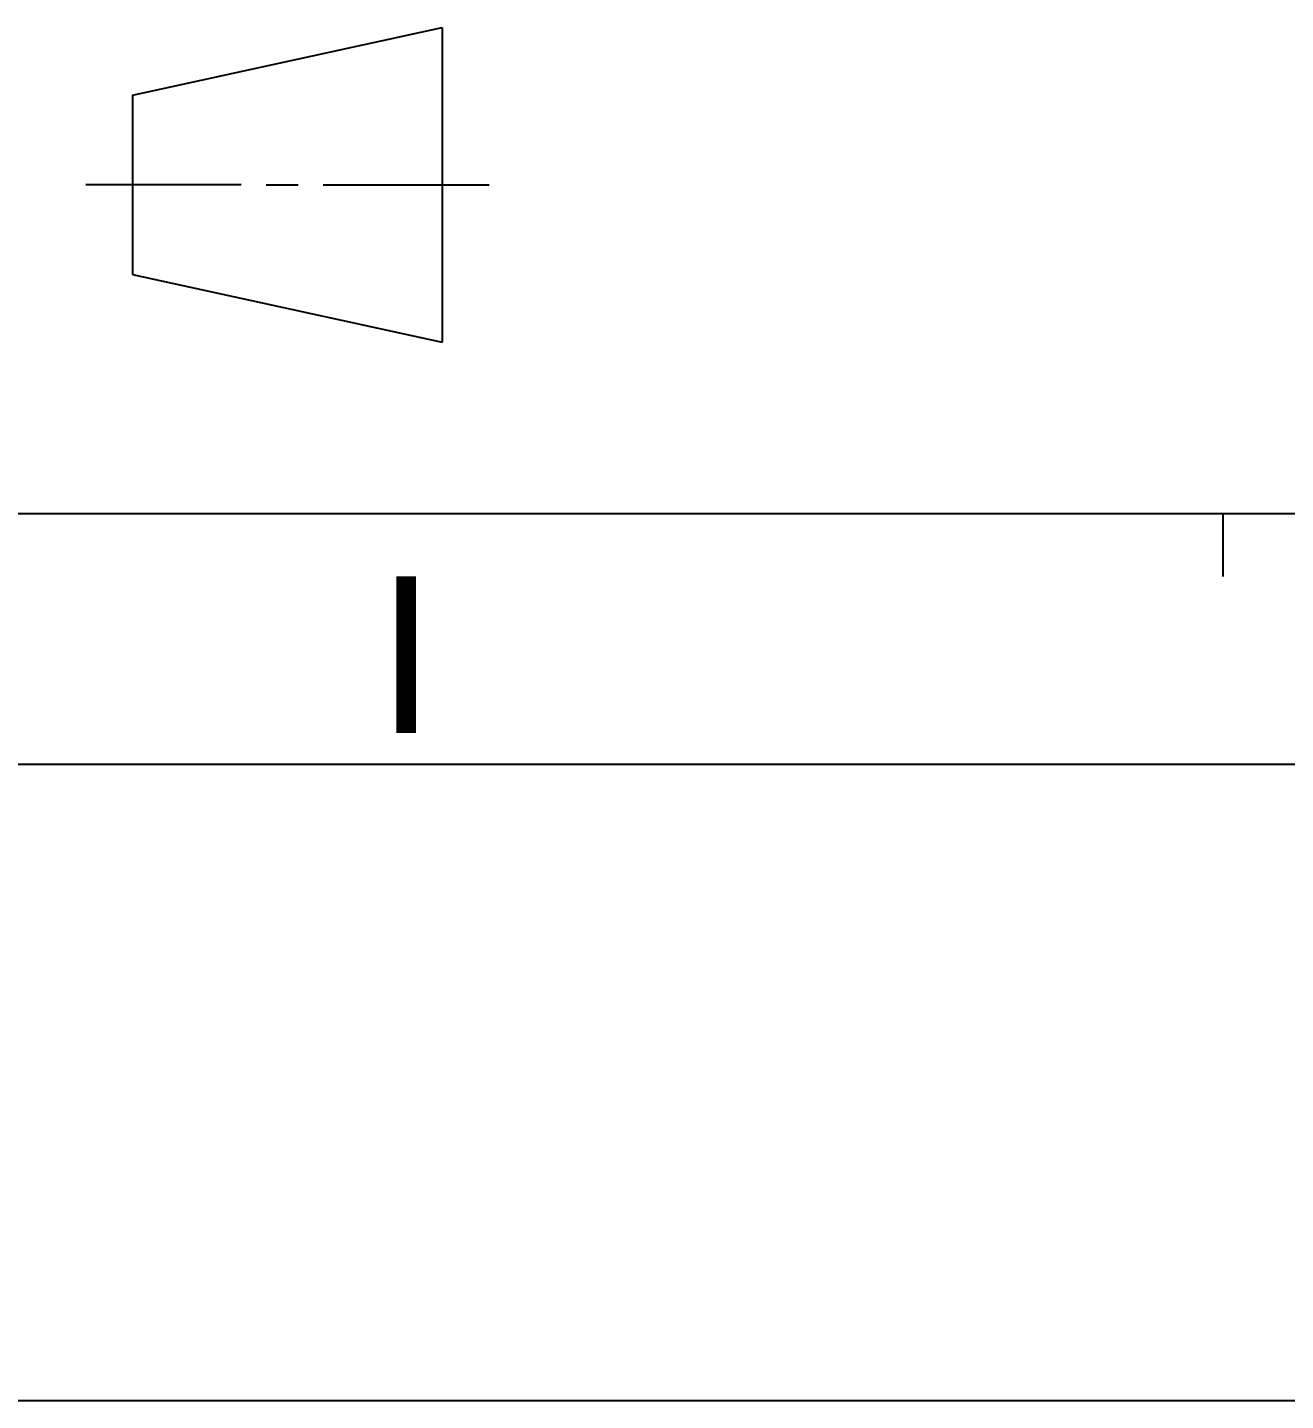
# Model space of a CAD drawing. Header units: millimetres. Extents: x 0 to 594, y 0 to 420.
# Drawn here: x 474.26 to 514.43, y 0 to 43.83 of the extents above; entities that cross this region are included whole.
import ezdxf

# ---------------------------------------------------------------- set-up
doc = ezdxf.new("R2010")
doc.units = ezdxf.units.MM
doc.header["$LTSCALE"] = 32.67
doc.layers.get('0').update_dxf_attribs({"linetype": 'CONTINUOUS'})
doc.styles.add('TEXTSTYLE_2', font='txt')

msp = doc.modelspace()

# ---------------------------------------------------------------- linework, layer by layer
at = {"color": 7, "linetype": 'CONTINUOUS'}
for p, q in [((477.615, 41.675), (487.494, 43.832)), ((487.494, 43.832), (487.494, 33.786)), ((477.615, 41.675), (477.615, 35.943)), ((481.077, 38.809), (476.115, 38.809)), ((481.875, 38.809), (482.903, 38.809)), ((483.701, 38.809), (488.994, 38.809)), ((477.615, 35.943), (487.494, 33.786)), ((564.922, 28.309), (26.422, 28.309)), ((512.422, 28.309), (512.422, 26.309)), ((571.422, 20.309), (20.422, 20.309)), ((0, 0), (594, 0))]:
    msp.add_line(p, q, dxfattribs=at)

# ---------------------------------------------------------------- texts
at = {"color": 7, "linetype": 'CONTINUOUS', "insert": (485.422, 26.309), "char_height": 5, "width": 5, "attachment_point": 1, "line_spacing_factor": 0.9, "style": 'TEXTSTYLE_2'}
msp.add_mtext('I', dxfattribs=at)

doc.saveas('drawing.dxf')
